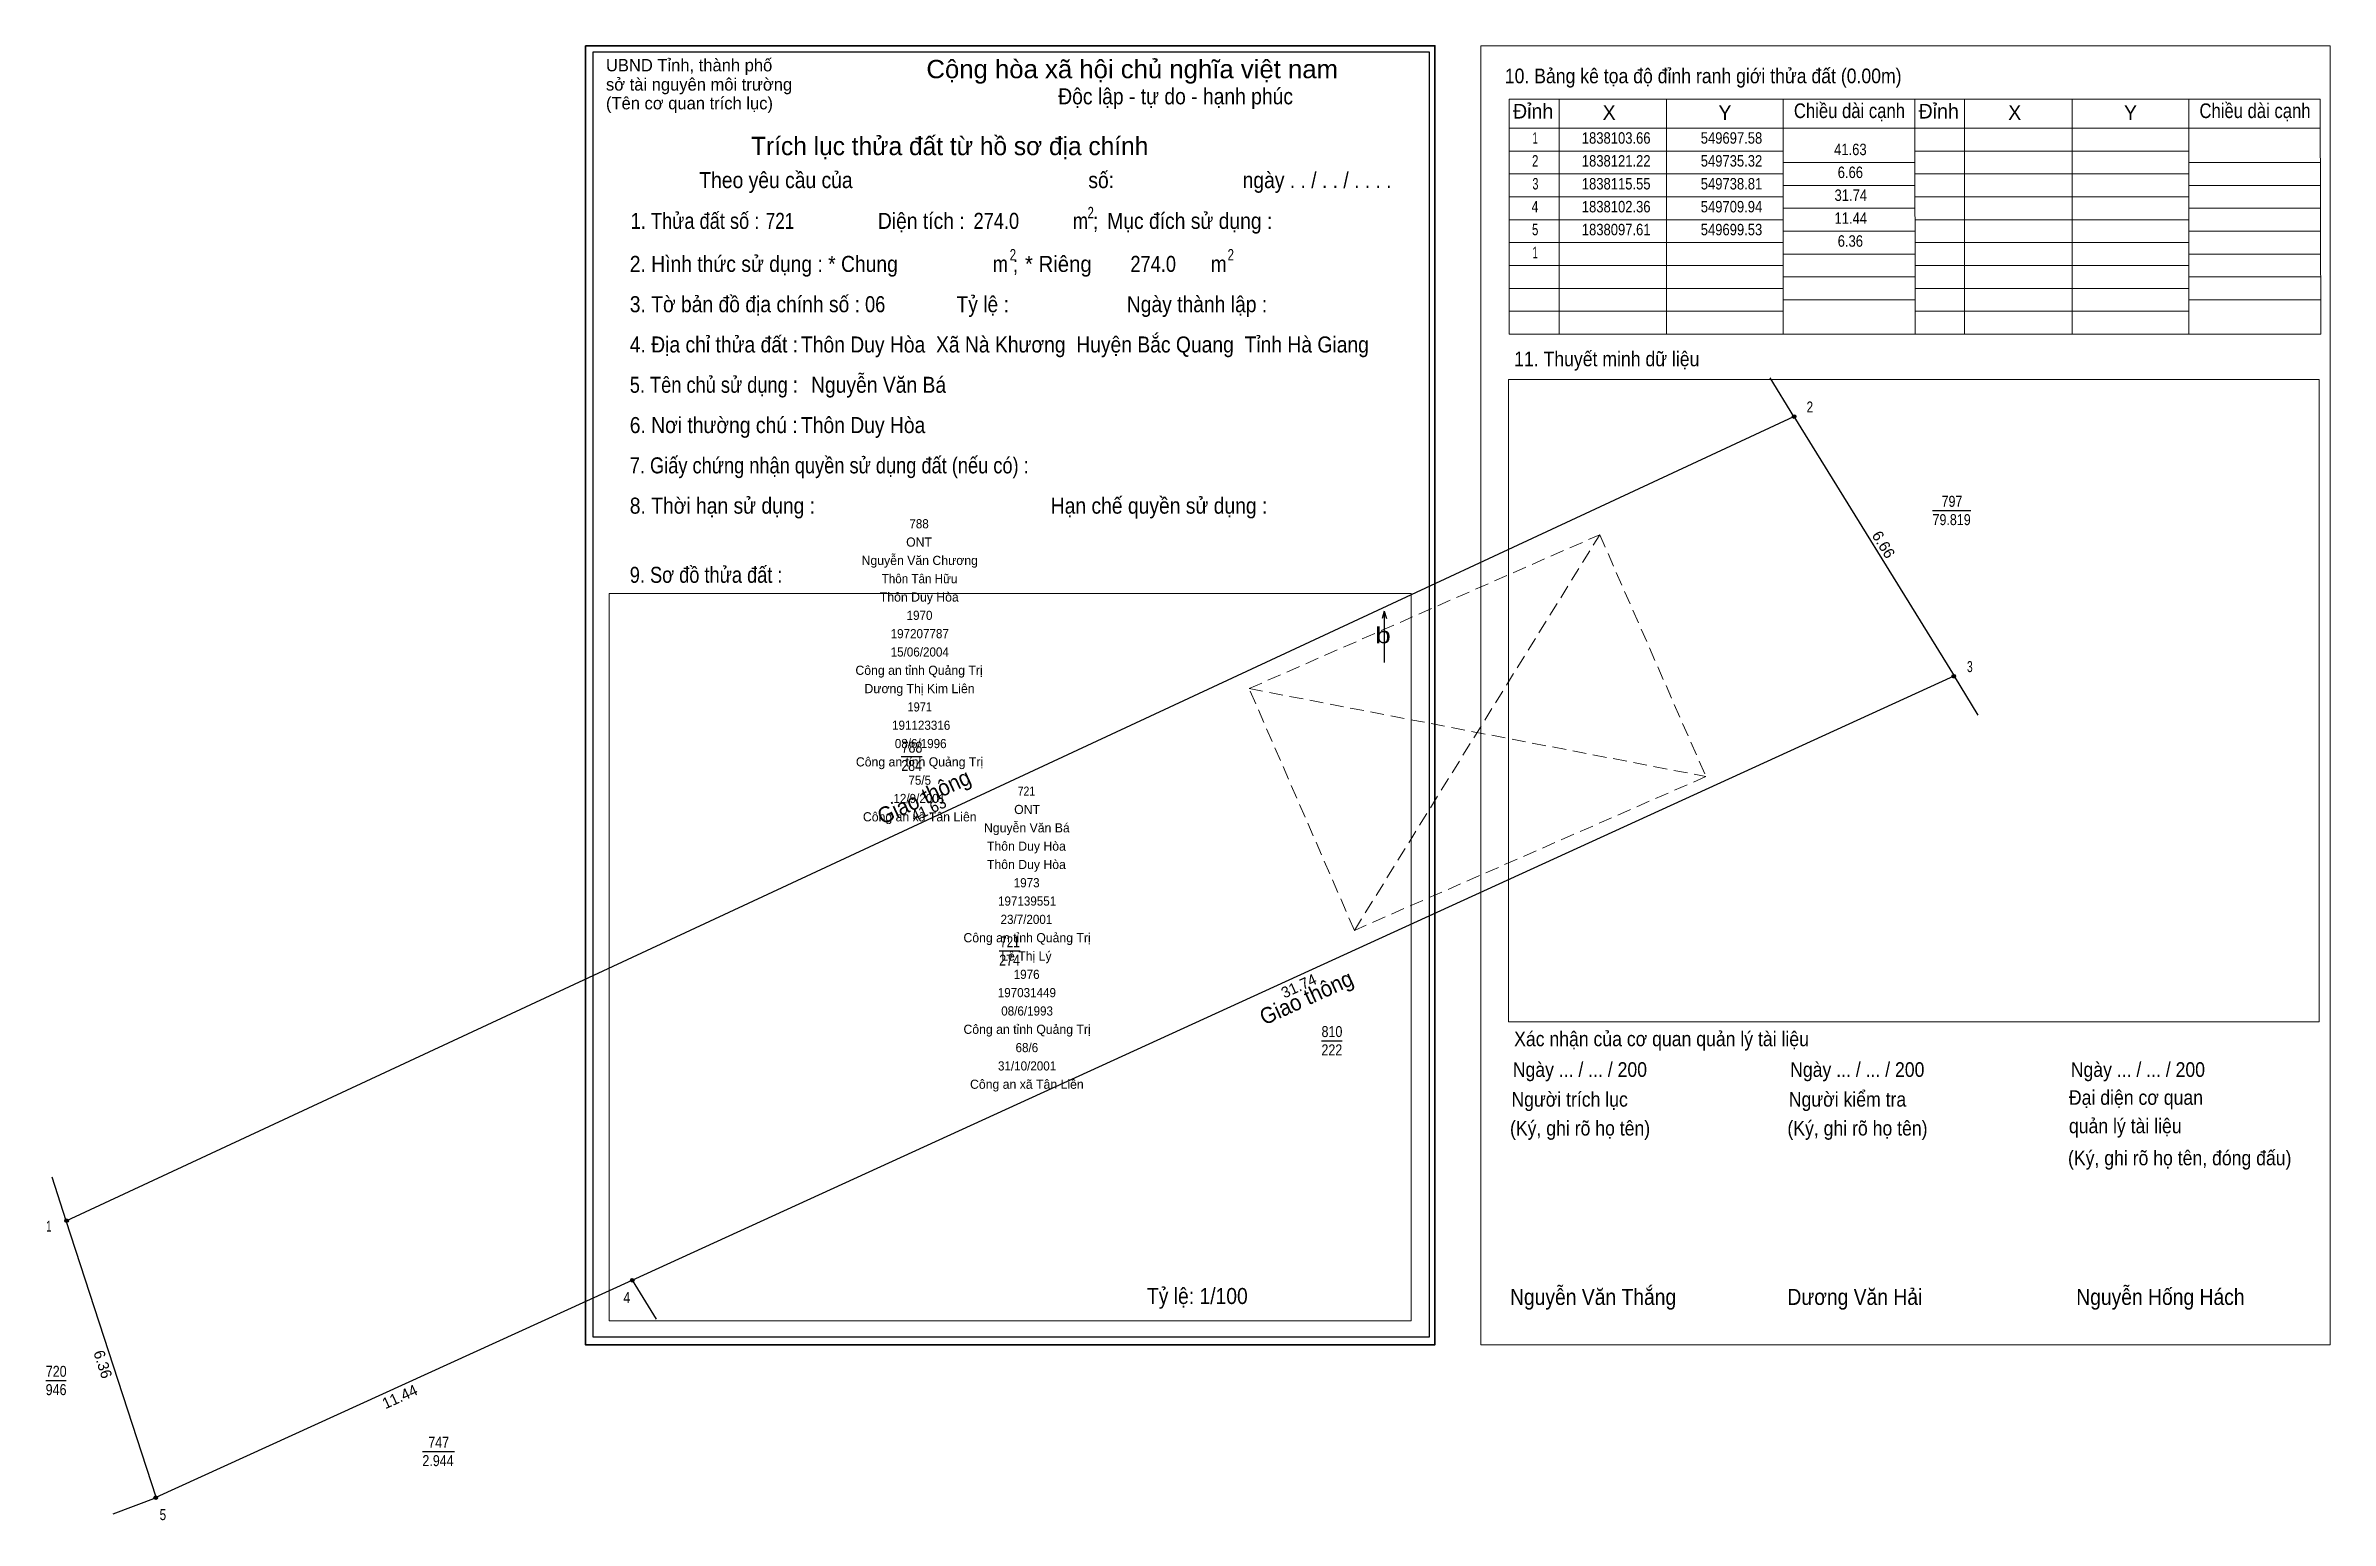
# Model space of a CAD drawing. Header units: metres. Extents: x 978.9 to 1028.8, y 982.6 to 1014.8.
import ezdxf
from ezdxf.enums import TextEntityAlignment as Align

# ---------------------------------------------------------------- set-up
doc = ezdxf.new("R2010")
doc.units = ezdxf.units.M
doc.header["$LTSCALE"] = 0.1
doc.linetypes.add('MEDIUM_DASHED', pattern=[4.5, 3, -1.5])
for name, color, linetype, lineweight in [('1', 7, 'Continuous', 13), ('10', 7, 'Continuous', 25), ('13', 7, 'Continuous', 25), ('2', 7, 'Continuous', 25), ('23', 7, 'Continuous', 25), ('3', 7, 'Continuous', 25), ('40', 7, 'MEDIUM_DASHED', 13), ('61', 7, 'Continuous', 25)]:
    doc.layers.add(name, color=color, linetype=linetype, lineweight=lineweight)
doc.layers.add('15', color=7, linetype='Continuous')
doc.layers.add('4', color=7, linetype='Continuous')

msp = doc.modelspace()

# ---------------------------------------------------------------- hatches: boundary and pattern name
at = {"layer": '3'}
for points in [[(1017.165, 1006.74, 1), (1017.085, 1006.74, 1)], [(1020.655, 1001.07, 1), (1020.575, 1001.07, 1)], [(979.425, 989.18, 1), (979.345, 989.18, 1)], [(991.785, 987.88, 1), (991.705, 987.88, 1)], [(981.375, 983.13, 1), (981.295, 983.13, 1)]]:
    msp.add_hatch(color=256, dxfattribs=at).paths.add_polyline_path(points)

# ---------------------------------------------------------------- linework, layer by layer
at = {"layer": '1'}
for p, q in [((1010.9, 1013.67), (1019.76, 1013.67)), ((1011.99, 1008.54), (1011.99, 1013.67)), ((1014.34, 1008.55), (1014.34, 1013.67)), ((1016.89, 1008.55), (1016.89, 1013.67)), ((1019.76, 1013.67), (1028.62, 1013.67)), ((1020.85, 1008.54), (1020.85, 1013.67)), ((1023.2, 1008.55), (1023.2, 1013.67)), ((1025.75, 1008.55), (1025.75, 1013.67)), ((1010.9, 1013.04), (1019.76, 1013.04)), ((1019.76, 1013.04), (1028.62, 1013.04)), ((1010.9, 1012.54), (1016.89, 1012.54)), ((1016.89, 1012.29), (1019.76, 1012.29)), ((1019.76, 1012.54), (1025.75, 1012.54)), ((1025.75, 1012.29), (1028.62, 1012.29)), ((1010.9, 1012.04), (1016.89, 1012.04)), ((1016.89, 1011.79), (1019.76, 1011.79)), ((1019.76, 1012.04), (1025.75, 1012.04)), ((1025.75, 1011.79), (1028.62, 1011.79)), ((1010.9, 1011.54), (1016.89, 1011.54)), ((1016.89, 1011.29), (1019.76, 1011.29)), ((1019.76, 1011.54), (1025.75, 1011.54)), ((1025.75, 1011.29), (1028.62, 1011.29)), ((1010.9, 1011.04), (1016.89, 1011.04)), ((1016.89, 1010.79), (1019.76, 1010.79)), ((1019.76, 1011.04), (1025.75, 1011.04)), ((1025.75, 1010.79), (1028.62, 1010.79)), ((1010.9, 1010.54), (1016.89, 1010.54)), ((1016.89, 1010.29), (1019.76, 1010.29)), ((1019.76, 1010.54), (1025.75, 1010.54)), ((1025.75, 1010.29), (1028.62, 1010.29)), ((1010.9, 1010.04), (1016.89, 1010.04)), ((1016.89, 1009.79), (1019.76, 1009.79)), ((1019.76, 1010.04), (1025.75, 1010.04)), ((1025.75, 1009.79), (1028.62, 1009.79)), ((1010.9, 1009.54), (1016.89, 1009.54)), ((1016.89, 1009.29), (1019.76, 1009.29)), ((1019.76, 1009.54), (1025.75, 1009.54)), ((1025.75, 1009.29), (1028.62, 1009.29)), ((1010.9, 1009.04), (1016.89, 1009.04)), ((1019.76, 1009.04), (1025.75, 1009.04))]:
    msp.add_line(p, q, dxfattribs=at)
msp.add_lwpolyline([(1010.28, 1014.84), (1028.84, 1014.84), (1028.84, 986.47), (1010.28, 986.47)], close=True, dxfattribs=at)
for points in [[(1019.76, 1013.67), (1019.77, 1008.54), (1010.9, 1008.54), (1010.9, 1013.67)], [(1028.62, 1013.67), (1028.63, 1008.54), (1019.77, 1008.54), (1019.76, 1013.67)]]:
    msp.add_lwpolyline(points, dxfattribs=at)
at = {"layer": '10'}
for p, q in [((979.38, 989.18), (1017.12, 1006.74)), ((981.34, 983.14), (979.38, 989.18))]:
    msp.add_line(p, q, dxfattribs=at)
msp.add_lwpolyline([(981.34, 983.14), (991.74, 987.88), (1020.62, 1001.08)], dxfattribs=at)
at = {"layer": '13'}
for p, q in [((1017.12, 1006.74), (1016.6, 1007.59)), ((1020.62, 1001.07), (1021.14, 1000.22)), ((979.38, 989.18), (979.07, 990.13)), ((991.74, 987.88), (992.27, 987.03)), ((981.34, 983.13), (980.4, 982.77))]:
    msp.add_line(p, q, dxfattribs=at)
at = {"layer": '2'}
for p, q in [((1020.15, 1004.69), (1020.99, 1004.69)), ((997.62, 999.32), (998.08, 999.32)), ((999.76, 995.07), (1000.22, 995.07)), ((1006.8, 993.11), (1007.25, 993.11)), ((978.93, 985.69), (979.38, 985.69)), ((987.16, 984.14), (987.86, 984.14))]:
    msp.add_line(p, q, dxfattribs=at)
at = {"layer": '23'}
msp.add_line((1017.12, 1006.74), (1020.62, 1001.08), dxfattribs=at)
at = {"layer": '3'}
for centre in [(1017.125, 1006.74), (1020.615, 1001.07), (979.385, 989.18), (991.745, 987.88), (981.335, 983.13)]:
    msp.add_circle(centre, 0.04, dxfattribs=at)
at = {"layer": '40'}
for p, q in [((1007.52, 995.52), (1012.88, 1004.16)), ((1005.22, 1000.8), (1015.2, 998.88))]:
    msp.add_line(p, q, dxfattribs=at)
msp.add_lwpolyline([(1005.22, 1000.8), (1012.88, 1004.16), (1015.2, 998.88), (1007.52, 995.52)], close=True, dxfattribs=at)
at = {"layer": '61'}
for q in [(1008.13, 1002.33), (1008.17, 1001.37), (1008.22, 1002.33)]:
    msp.add_line((1008.17, 1002.49), q, dxfattribs=at)
at = {"layer": '61', "lineweight": 35}
msp.add_lwpolyline([(990.72, 1014.84), (1009.28, 1014.84), (1009.28, 986.47), (990.72, 986.47)], close=True, dxfattribs=at)
at = {"layer": '61'}
msp.add_lwpolyline([(990.88, 986.64), (1009.16, 986.64), (1009.16, 1014.7), (990.88, 1014.7)], close=True, dxfattribs=at)
at = {"layer": '61', "lineweight": 13}
for points in [[(1010.89, 1007.55), (1028.6, 1007.55), (1028.6, 993.52), (1010.89, 993.52)], [(991.24, 1002.88), (1008.76, 1002.88), (1008.76, 986.99), (991.24, 986.99)]]:
    msp.add_lwpolyline(points, close=True, dxfattribs=at)

# ---------------------------------------------------------------- texts
at = {"layer": '1'}
for s, height, width, p in [('10. Bảng kê tọa độ đỉnh ranh giới thửa đất (0.00m)', 0.32, 0.9, (1015.14, 1014.02)), ('Chiều dài cạnh', 0.32, 0.85, (1018.335, 1013.26)), ('Chiều dài cạnh', 0.32, 0.85, (1027.195, 1013.26)), ('2', 0.24, 0.8, (1017.47, 1006.83)), ('3', 0.24, 0.7, (1020.965, 1001.16)), ('1', 0.24, 0.65, (979, 988.94)), ('4', 0.24, 0.85, (991.625, 987.38)), ('5', 0.24, 0.8, (981.49, 982.64))]:
    msp.add_text(s, height=height, dxfattribs=dict(at, width=width)).set_placement(p, align=Align.CENTER)
for s, p in [('Đỉnh', (1011.425, 1013.25)), ('X', (1013.085, 1013.22)), ('Y', (1015.615, 1013.22)), ('Đỉnh', (1020.285, 1013.25)), ('X', (1021.945, 1013.22)), ('Y', (1024.475, 1013.22))]:
    msp.add_text(s, height=0.32, dxfattribs=at).set_placement(p, align=Align.CENTER)
at = {"layer": '15'}
for s, width, p in [('788', 0.95, (998.01, 1004.3)), ('Thôn Tân Hữu', 0.95, (998.02, 1003.1)), ('1970', 0.95, (998.02, 1002.3)), ('197207787', 0.95, (998.025, 1001.9)), ('15/06/2004', 0.95, (998.025, 1001.5)), ('1971', 0.9, (998.025, 1000.3)), (' 191123316', 0.95, (998.02, 999.9)), (' 08/6/1996', 0.95, (998.01, 999.5)), ('75/5', 0.95, (998.025, 998.7)), ('12/9/2001', 0.95, (998.015, 998.3)), ('721', 0.85, (1000.355, 998.46)), ('197139551', 0.95, (1000.37, 996.06)), ('1973', 0.95, (1000.36, 996.46)), ('23/7/2001', 0.95, (1000.355, 995.66)), ('197031449', 0.95, (1000.365, 994.06)), ('1976', 0.95, (1000.36, 994.46)), ('08/6/1993', 0.95, (1000.37, 993.66)), ('68/6', 0.95, (1000.365, 992.86)), ('31/10/2001', 0.95, (1000.37, 992.46))]:
    msp.add_text(s, height=0.2, dxfattribs=dict(at, width=width)).set_placement(p, align=Align.CENTER)
for s, p in [('Nguyễn Văn Chương', (998.025, 1003.5)), ('ONT', (998.01, 1003.9)), ('Thôn Duy Hòa', (998.015, 1002.7)), ('Công an tỉnh Quảng Trị', (998.01, 1001.1)), ('Dương Thị Kim Liên', (998.02, 1000.7)), (' Công an tỉnh Quảng Trị ', (998.02, 999.1)), ('ONT', (1000.37, 998.06)), ('Công an xã Tân Liên', (998.025, 997.9)), ('Nguyễn Văn Bá', (1000.365, 997.66)), ('Thôn Duy Hòa', (1000.355, 997.26)), ('Thôn Duy Hòa', (1000.355, 996.86)), ('Công an tỉnh Quảng Trị', (1000.37, 995.26)), ('Lê Thị Lý', (1000.355, 994.86)), ('Công an tỉnh Quảng Trị', (1000.37, 993.26)), ('Công an xã Tân Liên', (1000.365, 992.06))]:
    msp.add_text(s, height=0.2, dxfattribs=at).set_placement(p, align=Align.CENTER)
at = {"layer": '2'}
for s, width, p in [('797', 0.85, (1020.575, 1004.77)), ('788', 0.85, (997.855, 999.4)), ('721', 0.8, (999.995, 995.15)), ('810', 0.85, (1007.03, 993.19)), ('720', 0.85, (979.16, 985.77)), ('747', 0.85, (987.515, 984.22))]:
    msp.add_text(s, height=0.24, dxfattribs=dict(at, width=width)).set_placement(p, align=Align.CENTER)
at = {"layer": '2', "width": 0.85}
for s, p in [('79.819', (1020.15, 1004.37)), ('284', (997.62, 999)), ('274', (999.76, 994.75)), ('222', (1006.8, 992.79)), ('946', (978.93, 985.37)), ('2.944', (987.16, 983.82))]:
    msp.add_text(s, height=0.24, dxfattribs=at).set_placement(p)
at = {"layer": '2', "width": 0.95}
for rotation, p in [(24.952, (998.1912, 998.2812)), (24.555, (1006.5423, 993.8933))]:
    msp.add_text('Giao thông', height=0.35, rotation=rotation, dxfattribs=at).set_placement(p, align=Align.CENTER)
at = {"layer": '3'}
for s, height, rotation, p in [('6.66', 0.2399, 301.613, (1018.9767, 1003.8829)), ('41.63', 0.24, 24.952, (998.2694, 998.0572)), ('31.74', 0.24, 24.555, (1006.3551, 994.1968)), ('6.36', 0.2399, 287.865, (980.0645, 986.0068)), ('11.44', 0.24, 24.527, (986.7152, 985.2266))]:
    msp.add_text(s, height=height, rotation=rotation, dxfattribs=at).set_placement(p, align=Align.CENTER)
at = {"layer": '4'}
for s, width, p in [('1', 0.65, (1011.47, 1012.7)), ('41.63', 0.85, (1018.355, 1012.45)), ('2', 0.75, (1011.47, 1012.2)), ('6.66', 0.85, (1018.355, 1011.95)), ('3', 0.7, (1011.475, 1011.7)), ('31.74', 0.85, (1018.365, 1011.45)), ('4', 0.8, (1011.465, 1011.2)), ('11.44', 0.85, (1018.365, 1010.95)), ('5', 0.75, (1011.47, 1010.7)), ('6.36', 0.85, (1018.355, 1010.45)), ('1', 0.65, (1011.47, 1010.2))]:
    msp.add_text(s, height=0.25, dxfattribs=dict(at, width=width)).set_placement(p, align=Align.CENTER)
for s, height, width, p in [('1838103.66', 0.25, 0.85, (1013.99, 1012.7)), ('1838103.66', 0.25, 0.85, (1013.99, 1012.7)), ('549697.58', 0.25, 0.85, (1016.43, 1012.7)), ('549697.58', 0.25, 0.85, (1016.43, 1012.7)), ('1838121.22', 0.25, 0.85, (1013.99, 1012.2)), ('549735.32', 0.25, 0.85, (1016.43, 1012.2)), ('1838115.55', 0.25, 0.85, (1013.99, 1011.7)), ('549738.81', 0.25, 0.85, (1016.43, 1011.7)), ('1838102.36', 0.25, 0.85, (1013.99, 1011.2)), ('549709.94', 0.25, 0.85, (1016.43, 1011.2)), ('1838097.61', 0.25, 0.85, (1013.99, 1010.7)), ('549699.53', 0.25, 0.85, (1016.43, 1010.7)), ('Tỷ lệ: 1/100', 0.35, 0.9, (1005.19, 987.36))]:
    msp.add_text(s, height=height, dxfattribs=dict(at, width=width)).set_placement(p, align=Align.RIGHT)
at = {"layer": '4', "width": 0.9}
for s, p in [('Nguyễn Văn Thắng', (1010.92, 987.34)), ('Dương Văn Hải', (1016.98, 987.34)), ('Nguyễn Hống Hách', (1023.29, 987.34))]:
    msp.add_text(s, height=0.35, dxfattribs=at).set_placement(p)
at = {"layer": '61'}
for s, height, p in [('UBND Tỉnh, thành phố', 0.27, (991.17, 1014.28)), ('sở tài nguyên môi trường', 0.27, (991.17, 1013.86)), ('(Tên cơ quan trích lục)', 0.27, (991.17, 1013.45)), ('Trích lục thửa đất từ hồ sơ địa chính', 0.4, (994.34, 1012.45))]:
    msp.add_text(s, height=height, dxfattribs=at).set_placement(p)
for s, height, width, p in [('Cộng hòa xã hội chủ nghĩa việt nam', 0.4, 1.05, (998.17, 1014.13)), ('Độc lập - tự do - hạnh phúc', 0.35, 0.9, (1001.05, 1013.56)), ('Theo yêu cầu của                                            số:                        ngày . . / . . / . . . .', 0.35, 0.9, (993.21, 1011.73)), ('1. Thửa đất số : ', 0.35, 0.85, (991.71, 1010.84)), ('721', 0.35, 0.8, (994.66, 1010.84)), ('Diện tích :', 0.35, 0.9, (997.11, 1010.84)), ('274.0', 0.35, 0.85, (999.2, 1010.84)), ('2', 0.25, 0.75, (1001.69, 1011.07)), ('Mục đích sử dụng :', 0.35, 0.9, (1002.12, 1010.84)), ('m ;', 0.35, 0.85, (1001.37, 1010.84)), ('2. Hình thức sử dụng : * Chung', 0.35, 0.9, (991.69, 1009.9)), ('2', 0.25, 0.75, (999.99, 1010.15)), (' * Riêng', 0.35, 0.95, (1000.2, 1009.9)), ('2', 0.25, 0.75, (1004.75, 1010.15)), ('m ;', 0.35, 0.85, (999.62, 1009.9)), ('m', 0.35, 0.9, (1004.38, 1009.9)), ('3. Tờ bản đồ địa chính số :                  Tỷ lệ :                      Ngày thành lập : ', 0.35, 0.9, (991.69, 1009.02)), ('06', 0.35, 0.85, (996.83, 1009.02)), ('4. Địa chỉ thửa đất :', 0.35, 0.9, (991.69, 1008.14)), ('Thôn Duy Hòa  Xã Nà Khương  Huyện Bắc Quang  Tỉnh Hà Giang', 0.35, 0.9, (995.43, 1008.14)), ('11. Thuyết minh dữ liệu', 0.32, 0.9, (1011.01, 1007.84)), ('Nguyễn Văn Bá', 0.35, 0.9, (995.65, 1007.26)), ('5. Tên chủ sử dụng : ', 0.35, 0.85, (991.69, 1007.26)), ('6. Nơi thường chú : ', 0.35, 0.9, (991.69, 1006.38)), ('Thôn Duy Hòa', 0.35, 0.9, (995.43, 1006.38)), ('7. Giấy chứng nhận quyền sử dụng đất (nếu có) : ', 0.35, 0.85, (991.69, 1005.5)), ('8. Thời hạn sử dụng :                                            Hạn chế quyền sử dụng : ', 0.35, 0.9, (991.69, 1004.62)), ('9. Sơ đồ thửa đất : ', 0.35, 0.85, (991.69, 1003.11)), ('Xác nhận của cơ quan quản lý tài liệu', 0.32, 0.9, (1011.01, 992.99)), ('Ngày ... / ... / 200', 0.32, 0.9, (1010.98, 992.32)), ('Ngày ... / ... / 200', 0.32, 0.9, (1017.04, 992.32)), ('Ngày ... / ... / 200', 0.32, 0.9, (1023.17, 992.32)), ('Người trích lục', 0.32, 0.9, (1010.95, 991.67)), ('Người kiểm tra', 0.32, 0.9, (1017.01, 991.67)), ('Đại diện cơ quan', 0.32, 0.9, (1023.13, 991.71)), ('(Ký, ghi rõ họ tên)', 0.32, 0.9, (1010.92, 991.04)), ('(Ký, ghi rõ họ tên)', 0.32, 0.9, (1016.98, 991.04)), ('quản lý tài liệu', 0.32, 0.9, (1023.13, 991.09)), ('(Ký, ghi rõ họ tên, đóng đấu)', 0.32, 0.9, (1023.11, 990.39))]:
    msp.add_text(s, height=height, dxfattribs=dict(at, width=width)).set_placement(p)
for s, height, width, p in [('274.0', 0.35, 0.85, (1003.125, 1009.9)), ('b', 0.3535, 1.3, (1008.145, 1001.79))]:
    msp.add_text(s, height=height, dxfattribs=dict(at, width=width)).set_placement(p, align=Align.CENTER)

doc.saveas('drawing.dxf')
